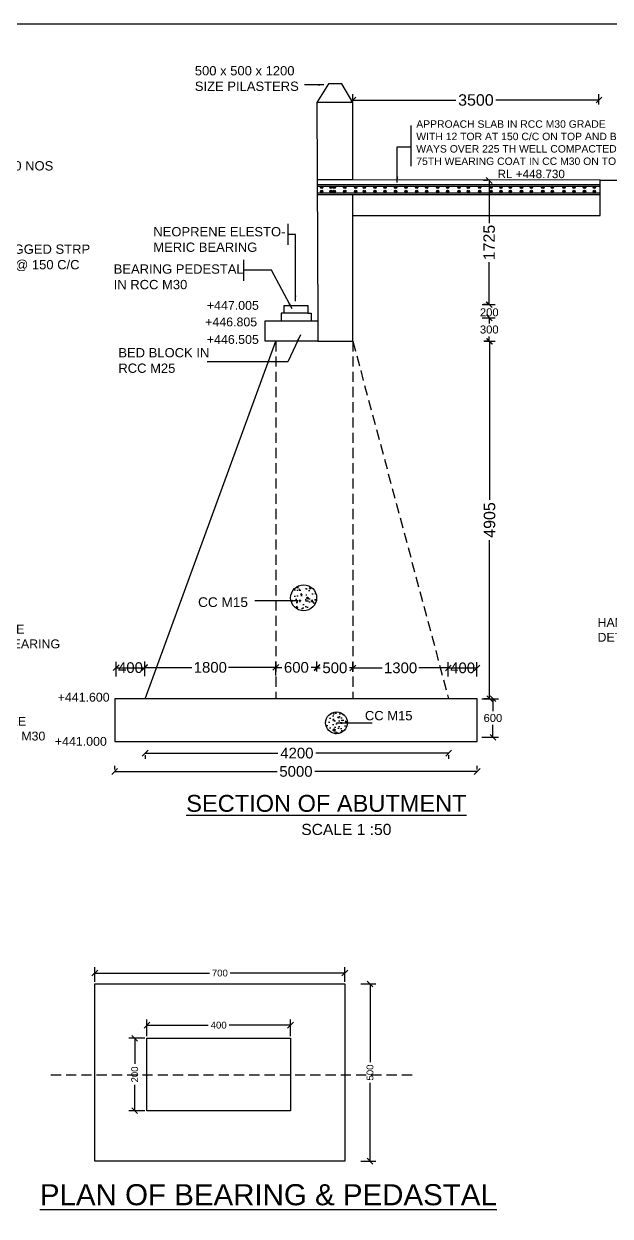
# Model space of a CAD drawing. Header units: inches. Extents: x 19265.7 to 19362, y 19045.1 to 19108.4.
# Drawn here: x 19306.94 to 19325.24, y 19071.2 to 19108.43 of the extents above; entities that cross this region are included whole.
import ezdxf

# ---------------------------------------------------------------- set-up
doc = ezdxf.new("R2010")
doc.units = ezdxf.units.IN
doc.header["$MEASUREMENT"] = 0
doc.linetypes.add('HIDDEN', pattern=[9.525, 6.35, -3.175])
for name, color, linetype in [('DIMENSION', 255, 'Continuous'), ('DRAWING', 2, 'Continuous'), ('HATCH', 7, 'Continuous'), ('TEXT', 255, 'Continuous')]:
    doc.layers.add(name, color=color, linetype=linetype)
doc.styles.get("Standard").update_dxf_attribs({"font": 'arial.ttf'})
doc.dimstyles.get("Standard").update_dxf_attribs({"dimtxt": 0.18, "dimasz": 0.18, "dimexe": 0.18, "dimexo": 0.0625, "dimgap": 0.09, "dimtad": 0, "dimtih": 1, "dimtoh": 1, "dimdec": 4, "dimzin": 0, "dimdsep": 46, "dimtxsty": 'Standard', "dimcen": 0.09, "dimadec": 0, "dimazin": 0, "dimtfac": 1, "dimtdec": 4, "dimtofl": 0, "dimtmove": 0, "dimatfit": 3, "dimfxl": 1, "dimtolj": 1, "dimtzin": 0, "dimarcsym": 0})

# ---------------------------------------------------------------- blocks, each defined once
blk = doc.blocks.new('_Oblique')
at = {"color": 0, "linetype": 'ByBlock', "lineweight": -2}
blk.add_line((-0.5, -0.5), (0.5, 0.5), dxfattribs=at)
blk = doc.blocks.new('*D53')
at = {"layer": 'Defpoints', "color": 0, "transparency": 16777216}
for p in [(19310.73, 19085.66), (19320.2, 19085.66), (19320.2, 19085.656)]:
    blk.add_point(p, dxfattribs=at)
at = {"layer": 'DIMENSION', "color": 0, "lineweight": -2, "transparency": 16777216}
for p, q in [((19310.73, 19085.656), (19314.871, 19085.656)), ((19310.73, 19085.597), (19310.73, 19085.476)), ((19320.2, 19085.656), (19316.059, 19085.656)), ((19320.2, 19085.597), (19320.2, 19085.476))]:
    blk.add_line(p, q, dxfattribs=at)
at = {"layer": 'DIMENSION', "color": 0, "lineweight": -2, "transparency": 16777216, "xscale": 0.18, "yscale": 0.18, "zscale": 0.18, "rotation": 180}
blk.add_blockref('_Oblique', (19310.73, 19085.656), dxfattribs=at)
at = {"layer": 'DIMENSION', "color": 0, "lineweight": -2, "transparency": 16777216, "xscale": 0.18, "yscale": 0.18, "zscale": 0.18}
blk.add_blockref('_Oblique', (19320.2, 19085.656), dxfattribs=at)
at = {"layer": 'DIMENSION', "color": 0, "transparency": 16777216, "insert": (19315.465, 19085.656), "char_height": 0.3333, "attachment_point": 5}
blk.add_mtext('\\A1;4200', dxfattribs=at)
blk = doc.blocks.new('*D54')
at = {"layer": 'Defpoints', "color": 0, "transparency": 16777216}
for p in [(19309.778, 19085.084), (19321.091, 19085.084), (19321.091, 19085.084)]:
    blk.add_point(p, dxfattribs=at)
at = {"layer": 'DIMENSION', "color": 0, "lineweight": -2, "transparency": 16777216}
for p, q in [((19309.778, 19085.147), (19309.778, 19085.264)), ((19309.778, 19085.084), (19314.847, 19085.084)), ((19321.091, 19085.084), (19316.022, 19085.084)), ((19321.091, 19085.147), (19321.091, 19085.264))]:
    blk.add_line(p, q, dxfattribs=at)
at = {"layer": 'DIMENSION', "color": 0, "lineweight": -2, "transparency": 16777216, "xscale": 0.18, "yscale": 0.18, "zscale": 0.18, "rotation": 180}
blk.add_blockref('_Oblique', (19309.778, 19085.084), dxfattribs=at)
at = {"layer": 'DIMENSION', "color": 0, "lineweight": -2, "transparency": 16777216, "xscale": 0.18, "yscale": 0.18, "zscale": 0.18}
blk.add_blockref('_Oblique', (19321.091, 19085.084), dxfattribs=at)
at = {"layer": 'DIMENSION', "color": 0, "transparency": 16777216, "insert": (19315.435, 19085.084), "char_height": 0.3333, "attachment_point": 5}
blk.add_mtext('\\A1;5000', dxfattribs=at)
blk = doc.blocks.new('*D55')
at = {"layer": 'Defpoints', "color": 0, "transparency": 16777216}
for p in [(19310.716, 19088.325), (19309.823, 19087.99), (19310.716, 19087.995)]:
    blk.add_point(p, dxfattribs=at)
at = {"layer": 'DIMENSION', "color": 0, "lineweight": -2, "transparency": 16777216}
for p, q in [((19309.823, 19088.052), (19309.823, 19088.505)), ((19310.716, 19088.058), (19310.716, 19088.505)), ((19309.823, 19088.325), (19310.716, 19088.325))]:
    blk.add_line(p, q, dxfattribs=at)
at = {"layer": 'DIMENSION', "color": 0, "lineweight": -2, "transparency": 16777216, "xscale": 0.18, "yscale": 0.18, "zscale": 0.18, "rotation": 180}
blk.add_blockref('_Oblique', (19309.823, 19088.325), dxfattribs=at)
at = {"layer": 'DIMENSION', "color": 0, "lineweight": -2, "transparency": 16777216, "xscale": 0.18, "yscale": 0.18, "zscale": 0.18}
blk.add_blockref('_Oblique', (19310.716, 19088.325), dxfattribs=at)
at = {"layer": 'DIMENSION', "color": 0, "transparency": 16777216, "insert": (19310.27, 19088.325), "char_height": 0.3333, "attachment_point": 5}
blk.add_mtext('\\A1;400', dxfattribs=at)
blk = doc.blocks.new('*D56')
at = {"layer": 'Defpoints', "color": 0, "transparency": 16777216}
for p in [(19310.716, 19088.058), (19314.808, 19088.333), (19314.808, 19088.017)]:
    blk.add_point(p, dxfattribs=at)
at = {"layer": 'DIMENSION', "color": 0, "lineweight": -2, "transparency": 16777216}
for p, q in [((19310.716, 19088.12), (19310.716, 19088.513)), ((19314.808, 19088.08), (19314.808, 19088.513)), ((19310.716, 19088.333), (19312.191, 19088.333)), ((19314.808, 19088.333), (19313.334, 19088.333))]:
    blk.add_line(p, q, dxfattribs=at)
at = {"layer": 'DIMENSION', "color": 0, "lineweight": -2, "transparency": 16777216, "xscale": 0.18, "yscale": 0.18, "zscale": 0.18, "rotation": 180}
blk.add_blockref('_Oblique', (19310.716, 19088.333), dxfattribs=at)
at = {"layer": 'DIMENSION', "color": 0, "lineweight": -2, "transparency": 16777216, "xscale": 0.18, "yscale": 0.18, "zscale": 0.18}
blk.add_blockref('_Oblique', (19314.808, 19088.333), dxfattribs=at)
at = {"layer": 'DIMENSION', "color": 0, "transparency": 16777216, "insert": (19312.762, 19088.333), "char_height": 0.3333, "attachment_point": 5}
blk.add_mtext('\\A1;1800', dxfattribs=at)
blk = doc.blocks.new('*D57')
at = {"layer": 'Defpoints', "color": 0, "transparency": 16777216}
for p in [(19314.808, 19088.144), (19316.09, 19088.333), (19316.09, 19088.144)]:
    blk.add_point(p, dxfattribs=at)
at = {"layer": 'DIMENSION', "color": 0, "lineweight": -2, "transparency": 16777216}
for p, q in [((19314.808, 19088.206), (19314.808, 19088.513)), ((19316.09, 19088.206), (19316.09, 19088.513)), ((19314.808, 19088.333), (19314.991, 19088.333)), ((19316.09, 19088.333), (19315.908, 19088.333))]:
    blk.add_line(p, q, dxfattribs=at)
at = {"layer": 'DIMENSION', "color": 0, "lineweight": -2, "transparency": 16777216, "xscale": 0.18, "yscale": 0.18, "zscale": 0.18, "rotation": 180}
blk.add_blockref('_Oblique', (19314.808, 19088.333), dxfattribs=at)
at = {"layer": 'DIMENSION', "color": 0, "lineweight": -2, "transparency": 16777216, "xscale": 0.18, "yscale": 0.18, "zscale": 0.18}
blk.add_blockref('_Oblique', (19316.09, 19088.333), dxfattribs=at)
at = {"layer": 'DIMENSION', "color": 0, "transparency": 16777216, "insert": (19315.449, 19088.333), "char_height": 0.3333, "attachment_point": 5}
blk.add_mtext('\\A1;600', dxfattribs=at)
blk = doc.blocks.new('*D58')
at = {"layer": 'Defpoints', "color": 0, "transparency": 16777216}
for p in [(19316.09, 19088.206), (19317.21, 19088.318), (19317.21, 19088.144)]:
    blk.add_point(p, dxfattribs=at)
at = {"layer": 'DIMENSION', "color": 0, "lineweight": -2, "transparency": 16777216}
for p, q in [((19316.09, 19088.269), (19316.09, 19088.498)), ((19317.21, 19088.206), (19317.21, 19088.498)), ((19316.09, 19088.318), (19316.192, 19088.318)), ((19317.21, 19088.318), (19317.108, 19088.318))]:
    blk.add_line(p, q, dxfattribs=at)
at = {"layer": 'DIMENSION', "color": 0, "lineweight": -2, "transparency": 16777216, "xscale": 0.18, "yscale": 0.18, "zscale": 0.18, "rotation": 180}
blk.add_blockref('_Oblique', (19316.09, 19088.318), dxfattribs=at)
at = {"layer": 'DIMENSION', "color": 0, "lineweight": -2, "transparency": 16777216, "xscale": 0.18, "yscale": 0.18, "zscale": 0.18}
blk.add_blockref('_Oblique', (19317.21, 19088.318), dxfattribs=at)
at = {"layer": 'DIMENSION', "color": 0, "transparency": 16777216, "insert": (19316.65, 19088.318), "char_height": 0.3333, "attachment_point": 5}
blk.add_mtext('\\A1;500', dxfattribs=at)
blk = doc.blocks.new('*D59')
at = {"layer": 'Defpoints', "color": 0, "transparency": 16777216}
for p in [(19317.21, 19088.137), (19320.191, 19088.318), (19320.191, 19088.137)]:
    blk.add_point(p, dxfattribs=at)
at = {"layer": 'DIMENSION', "color": 0, "lineweight": -2, "transparency": 16777216}
for p, q in [((19317.21, 19088.2), (19317.21, 19088.498)), ((19320.191, 19088.2), (19320.191, 19088.498)), ((19317.21, 19088.318), (19318.129, 19088.318)), ((19320.191, 19088.318), (19319.272, 19088.318))]:
    blk.add_line(p, q, dxfattribs=at)
at = {"layer": 'DIMENSION', "color": 0, "lineweight": -2, "transparency": 16777216, "xscale": 0.18, "yscale": 0.18, "zscale": 0.18, "rotation": 180}
blk.add_blockref('_Oblique', (19317.21, 19088.318), dxfattribs=at)
at = {"layer": 'DIMENSION', "color": 0, "lineweight": -2, "transparency": 16777216, "xscale": 0.18, "yscale": 0.18, "zscale": 0.18}
blk.add_blockref('_Oblique', (19320.191, 19088.318), dxfattribs=at)
at = {"layer": 'DIMENSION', "color": 0, "transparency": 16777216, "insert": (19318.701, 19088.318), "char_height": 0.3333, "attachment_point": 5}
blk.add_mtext('\\A1;1300', dxfattribs=at)
blk = doc.blocks.new('*D60')
at = {"layer": 'Defpoints', "color": 0, "transparency": 16777216}
for p in [(19321.171, 19087.354), (19321.582, 19087.354), (19321.171, 19086.152)]:
    blk.add_point(p, dxfattribs=at)
at = {"layer": 'DIMENSION', "color": 0, "lineweight": -2, "transparency": 16777216}
for p, q in [((19321.233, 19087.354), (19321.762, 19087.354)), ((19321.582, 19087.354), (19321.582, 19086.971)), ((19321.582, 19086.152), (19321.582, 19086.535)), ((19321.233, 19086.152), (19321.762, 19086.152))]:
    blk.add_line(p, q, dxfattribs=at)
at = {"layer": 'DIMENSION', "color": 0, "lineweight": -2, "transparency": 16777216, "xscale": 0.18, "yscale": 0.18, "zscale": 0.18}
for p, rotation in [((19321.582, 19087.354), 90), ((19321.582, 19086.152), 270)]:
    blk.add_blockref('_Oblique', p, dxfattribs=dict(at, rotation=rotation))
at = {"layer": 'DIMENSION', "color": 0, "transparency": 16777216, "insert": (19321.582, 19086.753), "char_height": 0.25, "attachment_point": 5}
blk.add_mtext('\\A1;600', dxfattribs=at)
blk = doc.blocks.new('*D61')
at = {"layer": 'Defpoints', "color": 0, "transparency": 16777216}
for p in [(19321.479, 19098.519), (19321.531, 19098.519), (19321.531, 19087.354)]:
    blk.add_point(p, dxfattribs=at)
at = {"layer": 'DIMENSION', "color": 0, "lineweight": -2, "transparency": 16777216}
for p, q in [((19321.469, 19098.519), (19321.299, 19098.519)), ((19321.479, 19098.519), (19321.479, 19093.568)), ((19321.479, 19087.354), (19321.479, 19092.305)), ((19321.469, 19087.354), (19321.299, 19087.354))]:
    blk.add_line(p, q, dxfattribs=at)
at = {"layer": 'DIMENSION', "color": 0, "lineweight": -2, "transparency": 16777216, "xscale": 0.18, "yscale": 0.18, "zscale": 0.18}
for p, rotation in [((19321.479, 19098.519), 90), ((19321.479, 19087.354), 270)]:
    blk.add_blockref('_Oblique', p, dxfattribs=dict(at, rotation=rotation))
at = {"layer": 'DIMENSION', "color": 0, "transparency": 16777216, "insert": (19321.479, 19092.937), "char_height": 0.3571, "attachment_point": 5, "rotation": 90}
blk.add_mtext('\\A1;4905', dxfattribs=at)
blk = doc.blocks.new('*D62')
at = {"layer": 'Defpoints', "color": 0, "transparency": 16777216}
for p in [(19321.246, 19099.251), (19321.469, 19099.251), (19321.246, 19098.519)]:
    blk.add_point(p, dxfattribs=at)
at = {"layer": 'DIMENSION', "color": 0, "lineweight": -2, "transparency": 16777216}
for p, q in [((19321.308, 19099.251), (19321.649, 19099.251)), ((19321.469, 19099.251), (19321.469, 19099.103)), ((19321.308, 19098.519), (19321.649, 19098.519)), ((19321.469, 19098.519), (19321.469, 19098.667))]:
    blk.add_line(p, q, dxfattribs=at)
at = {"layer": 'DIMENSION', "color": 0, "lineweight": -2, "transparency": 16777216, "xscale": 0.18, "yscale": 0.18, "zscale": 0.18}
for p, rotation in [((19321.469, 19099.251), 90), ((19321.469, 19098.519), 270)]:
    blk.add_blockref('_Oblique', p, dxfattribs=dict(at, rotation=rotation))
at = {"layer": 'DIMENSION', "color": 0, "transparency": 16777216, "insert": (19321.469, 19098.885), "char_height": 0.25, "attachment_point": 5}
blk.add_mtext('\\A1;300', dxfattribs=at)
blk = doc.blocks.new('*D63')
at = {"layer": 'Defpoints', "color": 0, "transparency": 16777216}
for p in [(19321.186, 19099.665), (19321.469, 19099.665), (19321.186, 19099.251)]:
    blk.add_point(p, dxfattribs=at)
at = {"layer": 'DIMENSION', "color": 0, "lineweight": -2, "transparency": 16777216}
for p, q in [((19321.248, 19099.665), (19321.649, 19099.665)), ((19321.469, 19099.665), (19321.469, 19099.845)), ((19321.248, 19099.251), (19321.649, 19099.251)), ((19321.469, 19099.251), (19321.469, 19099.071))]:
    blk.add_line(p, q, dxfattribs=at)
at = {"layer": 'DIMENSION', "color": 0, "lineweight": -2, "transparency": 16777216, "xscale": 0.18, "yscale": 0.18, "zscale": 0.18}
for p, rotation in [((19321.469, 19099.665), 270), ((19321.469, 19099.251), 90)]:
    blk.add_blockref('_Oblique', p, dxfattribs=dict(at, rotation=rotation))
at = {"layer": 'DIMENSION', "color": 0, "transparency": 16777216, "insert": (19321.469, 19099.422), "char_height": 0.25, "attachment_point": 5}
blk.add_mtext('\\A1;200', dxfattribs=at)
blk = doc.blocks.new('*D64')
at = {"layer": 'Defpoints', "color": 0, "transparency": 16777216}
for p in [(19321.466, 19103.54), (19321.474, 19103.54), (19321.474, 19099.666)]:
    blk.add_point(p, dxfattribs=at)
at = {"layer": 'DIMENSION', "color": 0, "lineweight": -2, "transparency": 16777216}
for p, q in [((19321.412, 19103.54), (19321.286, 19103.54)), ((19321.466, 19103.54), (19321.466, 19102.211)), ((19321.466, 19099.666), (19321.466, 19100.995)), ((19321.412, 19099.666), (19321.286, 19099.666))]:
    blk.add_line(p, q, dxfattribs=at)
at = {"layer": 'DIMENSION', "color": 0, "lineweight": -2, "transparency": 16777216, "xscale": 0.18, "yscale": 0.18, "zscale": 0.18}
for p, rotation in [((19321.466, 19103.54), 90), ((19321.466, 19099.666), 270)]:
    blk.add_blockref('_Oblique', p, dxfattribs=dict(at, rotation=rotation))
at = {"layer": 'DIMENSION', "color": 0, "transparency": 16777216, "insert": (19321.466, 19101.603), "char_height": 0.3571, "attachment_point": 5, "rotation": 90}
blk.add_mtext('\\A1;1725', dxfattribs=at)
blk = doc.blocks.new('*D65')
at = {"layer": 'Defpoints', "color": 0, "transparency": 16777216}
for p in [(19324.892, 19106.053), (19317.213, 19105.85), (19324.892, 19105.85)]:
    blk.add_point(p, dxfattribs=at)
at = {"layer": 'DIMENSION', "color": 0, "lineweight": -2, "transparency": 16777216}
for p, q in [((19317.213, 19105.912), (19317.213, 19106.233)), ((19317.213, 19106.053), (19320.43, 19106.053)), ((19324.892, 19106.053), (19321.675, 19106.053)), ((19324.892, 19105.912), (19324.892, 19106.233))]:
    blk.add_line(p, q, dxfattribs=at)
at = {"layer": 'DIMENSION', "color": 0, "lineweight": -2, "transparency": 16777216, "xscale": 0.18, "yscale": 0.18, "zscale": 0.18, "rotation": 180}
blk.add_blockref('_Oblique', (19317.213, 19106.053), dxfattribs=at)
at = {"layer": 'DIMENSION', "color": 0, "lineweight": -2, "transparency": 16777216, "xscale": 0.18, "yscale": 0.18, "zscale": 0.18}
blk.add_blockref('_Oblique', (19324.892, 19106.053), dxfattribs=at)
at = {"layer": 'DIMENSION', "color": 0, "transparency": 16777216, "insert": (19321.052, 19106.053), "char_height": 0.3571, "attachment_point": 5}
blk.add_mtext('\\A1;3500', dxfattribs=at)
blk = doc.blocks.new('*D66')
at = {"layer": 'Defpoints', "color": 0, "transparency": 16777216}
for p in [(19321.084, 19088.318), (19320.191, 19087.983), (19321.084, 19087.989)]:
    blk.add_point(p, dxfattribs=at)
at = {"layer": 'DIMENSION', "color": 0, "lineweight": -2, "transparency": 16777216}
for p, q in [((19320.191, 19088.045), (19320.191, 19088.498)), ((19321.084, 19088.051), (19321.084, 19088.498)), ((19320.191, 19088.318), (19321.084, 19088.318))]:
    blk.add_line(p, q, dxfattribs=at)
at = {"layer": 'DIMENSION', "color": 0, "lineweight": -2, "transparency": 16777216, "xscale": 0.18, "yscale": 0.18, "zscale": 0.18, "rotation": 180}
blk.add_blockref('_Oblique', (19320.191, 19088.318), dxfattribs=at)
at = {"layer": 'DIMENSION', "color": 0, "lineweight": -2, "transparency": 16777216, "xscale": 0.18, "yscale": 0.18, "zscale": 0.18}
blk.add_blockref('_Oblique', (19321.084, 19088.318), dxfattribs=at)
at = {"layer": 'DIMENSION', "color": 0, "transparency": 16777216, "insert": (19320.638, 19088.318), "char_height": 0.3333, "attachment_point": 5}
blk.add_mtext('\\A1;400', dxfattribs=at)
blk = doc.blocks.new('*D98')
at = {"layer": 'Defpoints', "color": 0, "transparency": 16777216}
for p in [(19316.961, 19078.787), (19309.16, 19078.448), (19316.961, 19078.448)]:
    blk.add_point(p, dxfattribs=at)
at = {"layer": 'DIMENSION', "color": 0, "lineweight": -2, "transparency": 16777216}
for p, q in [((19309.16, 19078.51), (19309.16, 19078.967)), ((19309.16, 19078.787), (19312.735, 19078.787)), ((19316.961, 19078.787), (19313.386, 19078.787)), ((19316.961, 19078.51), (19316.961, 19078.967))]:
    blk.add_line(p, q, dxfattribs=at)
at = {"layer": 'DIMENSION', "color": 0, "lineweight": -2, "transparency": 16777216, "xscale": 0.18, "yscale": 0.18, "zscale": 0.18, "rotation": 180}
blk.add_blockref('_Oblique', (19309.16, 19078.787), dxfattribs=at)
at = {"layer": 'DIMENSION', "color": 0, "lineweight": -2, "transparency": 16777216, "xscale": 0.18, "yscale": 0.18, "zscale": 0.18}
blk.add_blockref('_Oblique', (19316.961, 19078.787), dxfattribs=at)
at = {"layer": 'DIMENSION', "color": 0, "transparency": 16777216, "insert": (19313.06, 19078.787), "char_height": 0.2143, "attachment_point": 5}
blk.add_mtext('\\A1;700', dxfattribs=at)
blk = doc.blocks.new('*D99')
at = {"layer": 'Defpoints', "color": 0, "transparency": 16777216}
for p in [(19315.264, 19077.161), (19310.785, 19076.752), (19315.264, 19076.752)]:
    blk.add_point(p, dxfattribs=at)
at = {"layer": 'DIMENSION', "color": 0, "lineweight": -2, "transparency": 16777216}
for p, q in [((19310.785, 19076.814), (19310.785, 19077.341)), ((19315.264, 19076.814), (19315.264, 19077.341)), ((19310.785, 19077.161), (19312.694, 19077.161)), ((19315.264, 19077.161), (19313.355, 19077.161))]:
    blk.add_line(p, q, dxfattribs=at)
at = {"layer": 'DIMENSION', "color": 0, "lineweight": -2, "transparency": 16777216, "xscale": 0.18, "yscale": 0.18, "zscale": 0.18, "rotation": 180}
blk.add_blockref('_Oblique', (19310.785, 19077.161), dxfattribs=at)
at = {"layer": 'DIMENSION', "color": 0, "lineweight": -2, "transparency": 16777216, "xscale": 0.18, "yscale": 0.18, "zscale": 0.18}
blk.add_blockref('_Oblique', (19315.264, 19077.161), dxfattribs=at)
at = {"layer": 'DIMENSION', "color": 0, "transparency": 16777216, "insert": (19313.024, 19077.161), "char_height": 0.2143, "attachment_point": 5}
blk.add_mtext('\\A1;400', dxfattribs=at)
blk = doc.blocks.new('*D100')
at = {"layer": 'Defpoints', "color": 0, "transparency": 16777216}
for p in [(19310.785, 19076.752), (19310.403, 19074.488), (19310.785, 19074.488)]:
    blk.add_point(p, dxfattribs=at)
at = {"layer": 'DIMENSION', "color": 0, "lineweight": -2, "transparency": 16777216}
for p, q in [((19310.722, 19076.752), (19310.223, 19076.752)), ((19310.403, 19076.752), (19310.403, 19075.948)), ((19310.403, 19074.488), (19310.403, 19075.292)), ((19310.722, 19074.488), (19310.223, 19074.488))]:
    blk.add_line(p, q, dxfattribs=at)
at = {"layer": 'DIMENSION', "color": 0, "lineweight": -2, "transparency": 16777216, "xscale": 0.18, "yscale": 0.18, "zscale": 0.18}
for p, rotation in [((19310.403, 19076.752), 90), ((19310.403, 19074.488), 270)]:
    blk.add_blockref('_Oblique', p, dxfattribs=dict(at, rotation=rotation))
at = {"layer": 'DIMENSION', "color": 0, "transparency": 16777216, "insert": (19310.403, 19075.62), "char_height": 0.2143, "attachment_point": 5, "rotation": 90}
blk.add_mtext('\\A1;200', dxfattribs=at)
blk = doc.blocks.new('*D97')
at = {"layer": 'Defpoints', "color": 0, "transparency": 16777216}
for p in [(19317.402, 19078.448), (19317.402, 19072.914), (19317.747, 19072.914)]:
    blk.add_point(p, dxfattribs=at)
at = {"layer": 'DIMENSION', "color": 0, "lineweight": -2, "transparency": 16777216}
for p, q in [((19317.465, 19078.448), (19317.927, 19078.448)), ((19317.747, 19078.448), (19317.747, 19076.008)), ((19317.747, 19072.914), (19317.747, 19075.355)), ((19317.465, 19072.914), (19317.927, 19072.914))]:
    blk.add_line(p, q, dxfattribs=at)
at = {"layer": 'DIMENSION', "color": 0, "lineweight": -2, "transparency": 16777216, "xscale": 0.18, "yscale": 0.18, "zscale": 0.18}
for p, rotation in [((19317.747, 19078.448), 90), ((19317.747, 19072.914), 270)]:
    blk.add_blockref('_Oblique', p, dxfattribs=dict(at, rotation=rotation))
at = {"layer": 'DIMENSION', "color": 0, "transparency": 16777216, "insert": (19317.747, 19075.681), "char_height": 0.2143, "attachment_point": 5, "rotation": 90}
blk.add_mtext('\\A1;500', dxfattribs=at)

msp = doc.modelspace()

# ---------------------------------------------------------------- hatches: boundary and pattern name
at = {"layer": 'HATCH'}
for points in [[(19316.27944, 19103.33, 1), (19316.20381, 19103.33, 1)], [(19316.57034, 19103.33, 1), (19316.49471, 19103.33, 1)], [(19316.66887, 19103.33, 1), (19316.59323, 19103.33, 1)], [(19316.99757, 19103.33, 1), (19316.92194, 19103.33, 1)], [(19317.33475, 19103.33, 1), (19317.25911, 19103.33, 1)], [(19317.60694, 19103.33, 1), (19317.53131, 19103.33, 1)], [(19317.93757, 19103.33, 1), (19317.86194, 19103.33, 1)], [(19318.2489, 19103.33, 1), (19318.17327, 19103.33, 1)], [(19318.58114, 19103.33, 1), (19318.50551, 19103.33, 1)], [(19318.91024, 19103.33, 1), (19318.83461, 19103.33, 1)], [(19319.24176, 19103.33, 1), (19319.16613, 19103.33, 1)], [(19319.55544, 19103.33, 1), (19319.47981, 19103.33, 1)], [(19319.89966, 19103.33, 1), (19319.82403, 19103.33, 1)], [(19320.20492, 19103.33, 1), (19320.12929, 19103.33, 1)], [(19320.55898, 19103.33, 1), (19320.48335, 19103.33, 1)], [(19320.85259, 19103.33, 1), (19320.77696, 19103.33, 1)], [(19321.21033, 19103.33, 1), (19321.1347, 19103.33, 1)], [(19321.55874, 19103.33, 1), (19321.48311, 19103.33, 1)], [(19321.87665, 19103.33, 1), (19321.80102, 19103.33, 1)], [(19322.16724, 19103.33, 1), (19322.09161, 19103.33, 1)], [(19322.51315, 19103.33, 1), (19322.43752, 19103.33, 1)], [(19322.82064, 19103.33, 1), (19322.745, 19103.33, 1)], [(19323.1788, 19103.33, 1), (19323.10317, 19103.33, 1)], [(19323.47544, 19103.33, 1), (19323.39981, 19103.33, 1)], [(19323.8426, 19103.33, 1), (19323.76697, 19103.33, 1)], [(19324.1514, 19103.33, 1), (19324.07577, 19103.33, 1)], [(19324.47966, 19103.33, 1), (19324.40403, 19103.33, 1)], [(19324.78605, 19103.33, 1), (19324.71042, 19103.33, 1)], [(19316.27944, 19103.20201, 1), (19316.20381, 19103.20201, 1)], [(19316.57034, 19103.20201, 1), (19316.49471, 19103.20201, 1)], [(19316.66887, 19103.20201, 1), (19316.59323, 19103.20201, 1)], [(19316.99757, 19103.20201, 1), (19316.92194, 19103.20201, 1)], [(19317.33475, 19103.20201, 1), (19317.25911, 19103.20201, 1)], [(19317.60694, 19103.20201, 1), (19317.53131, 19103.20201, 1)], [(19317.93757, 19103.20201, 1), (19317.86194, 19103.20201, 1)], [(19318.2489, 19103.20201, 1), (19318.17327, 19103.20201, 1)], [(19318.58114, 19103.20201, 1), (19318.50551, 19103.20201, 1)], [(19318.91024, 19103.20201, 1), (19318.83461, 19103.20201, 1)], [(19319.24176, 19103.20201, 1), (19319.16613, 19103.20201, 1)], [(19319.55544, 19103.20201, 1), (19319.47981, 19103.20201, 1)], [(19319.89966, 19103.20201, 1), (19319.82403, 19103.20201, 1)], [(19320.20492, 19103.20201, 1), (19320.12929, 19103.20201, 1)], [(19320.55898, 19103.20201, 1), (19320.48335, 19103.20201, 1)], [(19320.85259, 19103.20201, 1), (19320.77696, 19103.20201, 1)], [(19321.21033, 19103.20201, 1), (19321.1347, 19103.20201, 1)], [(19321.55874, 19103.20201, 1), (19321.48311, 19103.20201, 1)], [(19321.87665, 19103.20201, 1), (19321.80102, 19103.20201, 1)], [(19322.16724, 19103.20201, 1), (19322.09161, 19103.20201, 1)], [(19322.51315, 19103.20201, 1), (19322.43752, 19103.20201, 1)], [(19322.82064, 19103.20201, 1), (19322.745, 19103.20201, 1)], [(19323.1788, 19103.20201, 1), (19323.10317, 19103.20201, 1)], [(19323.47544, 19103.20201, 1), (19323.39981, 19103.20201, 1)], [(19323.8426, 19103.20201, 1), (19323.76697, 19103.20201, 1)], [(19324.1514, 19103.20201, 1), (19324.07577, 19103.20201, 1)], [(19324.47966, 19103.20201, 1), (19324.40403, 19103.20201, 1)], [(19324.78605, 19103.20201, 1), (19324.71042, 19103.20201, 1)]]:
    msp.add_hatch(color=256, dxfattribs=at).paths.add_polyline_path(points)
h = msp.add_hatch(dxfattribs=at)
h.set_pattern_fill('AR-CONC', color=256, scale=0.055, style=0)
h.set_pattern_definition([(50, (-1931.56754, -1909.05073), (0.3944931004, -0.0345136742), [0.04125, -0.45375]), (355, (-1931.56754, -1909.05073), (-0.0763132335, 0.4137056735), [0.033, -0.363]), (100.4514, (-1931.53467, -1909.0536), (0.31818016, 0.379191748), [0.0350571045, -0.3856281616]), (46.1842, (-1931.56754, -1908.94073), (0.586982577, -0.091035458), [0.061875, -0.680625]), (96.6356, (-1931.5186, -1908.9483), (0.514064488, 0.535764829), [0.052585658, -0.57844215]), (351.1842, (-1931.56754, -1908.94073), (0.51406407, 0.53576523), [0.0495, -0.5445]), (21, (-1931.51254, -1908.96823), (0.3282988787, -0.22144039), [0.04125, -0.45375]), (326, (-1931.51254, -1908.96823), (0.1338234326, 0.398832525), [0.033, -0.363]), (71.4514, (-1931.4852, -1908.9867), (0.4621224457, 0.177391773), [0.0350571045, -0.3856281616]), (37.5, (-1931.56754, -1909.05073), (0.0066879204, 0.1830916196), [0, -0.3586, 0, -0.3685, 0, -0.364375]), (7.5, (-1931.56754, -1909.05073), (0.1446882456, 0.2169264415), [0, -0.2101, 0, -0.35035, 0, -0.138875]), (327.5, (-1931.6902, -1909.05073), (0.2936023399, -0.01240517945), [0, -0.1375, 0, -0.429, 0, -0.56925]), (317.5, (-1931.7452, -1909.05073), (0.3207523931, 0.0550577403), [0, -0.17875, 0, -0.2849, 0, -0.40425])])
edge = h.paths.add_edge_path()
edge.add_arc((19315.67543, 19090.50731), 0.40495, 0, 360)
h = msp.add_hatch(dxfattribs=at)
h.set_pattern_fill('AR-CONC', color=256, scale=0.05, style=0)
h.set_pattern_definition([(50, (-39.64718, 262.89057), (0.3586300913, -0.0313760675), [0.0375, -0.4125]), (355, (-39.64718, 262.89057), (-0.069375667, 0.376096067), [0.03, -0.33]), (100.4514, (-39.6173, 262.88795), (0.289254691, 0.344719771), [0.031870095, -0.350571056]), (46.1842, (-39.6472, 262.99057), (0.533620524, -0.082759507), [0.05625, -0.61875]), (96.6356, (-39.6027, 262.98367), (0.467331353, 0.487058935), [0.047805144, -0.5258565]), (351.1842, (-39.6472, 262.99057), (0.467330973, 0.4870593), [0.045, -0.495]), (21, (-39.59718, 262.96557), (0.298453526, -0.2013094453), [0.0375, -0.4125]), (326, (-39.59718, 262.96557), (0.121657666, 0.3625750225), [0.03, -0.33]), (71.4514, (-39.5723, 262.9488), (0.4201113143, 0.1612652484), [0.031870095, -0.350571056]), (37.5, (-39.64718, 262.89057), (0.00607992766, 0.1664469269), [0, -0.326, 0, -0.335, 0, -0.33125]), (7.5, (-39.64718, 262.89057), (0.1315347687, 0.197205856), [0, -0.191, 0, -0.3185, 0, -0.12625]), (327.5, (-39.75868, 262.89057), (0.2669112181, -0.0112774359), [0, -0.125, 0, -0.39, 0, -0.5175]), (317.5, (-39.80868, 262.89057), (0.2915930847, 0.0500524912), [0, -0.1625, 0, -0.259, 0, -0.3675])])
edge = h.paths.add_edge_path()
edge.add_arc((19316.70235, 19086.60612), 0.34012, 0, 360)

# ---------------------------------------------------------------- linework, layer by layer
at = {"layer": 'DRAWING'}
for points in [[(19361.94423, 19045.12123), (19265.7442, 19045.12123), (19265.7442, 19108.4331), (19361.94423, 19108.4331)], [(19315.06672, 19099.63478), (19315.80747, 19099.63478), (19315.80747, 19099.39973), (19315.06672, 19099.39973)], [(19309.7785, 19086.02291), (19321.09071, 19086.02291), (19321.09071, 19087.35437), (19309.7785, 19087.35437), (19309.7785, 19086.02291)], [(19309.15961, 19078.44785), (19316.96057, 19078.44785), (19316.96057, 19072.91447), (19309.15961, 19072.91447)], [(19310.78475, 19076.75199), (19315.26384, 19076.75199), (19315.26384, 19074.48772), (19310.78475, 19074.48772)]]:
    msp.add_lwpolyline(points, close=True, dxfattribs=at)
for points in [[(19316.11519, 19098.52208), (19317.20982, 19098.52208), (19317.20982, 19102.44328), (19324.92698, 19102.44328), (19324.92698, 19103.54925), (19317.21228, 19103.55909), (19317.20982, 19105.97277), (19316.87069, 19106.56146), (19316.45118, 19106.56146), (19316.09137, 19105.97277), (19316.11519, 19099.16252)], [(19317.20982, 19105.97277), (19316.09137, 19105.97277)], [(19319.02319, 19105.26268), (19319.02319, 19103.98719)], [(19317.21228, 19103.55909), (19316.09981, 19103.55909)], [(19316.1003, 19103.36854), (19324.92698, 19103.36854)], [(19316.10165, 19103.4172), (19324.92698, 19103.4172)], [(19324.92698, 19103.54925), (19327.55133, 19103.54925)], [(19316.10165, 19103.1556), (19324.92698, 19103.1556)], [(19316.10165, 19103.10366), (19324.92698, 19103.10366)], [(19317.20982, 19102.44328), (19317.20982, 19103.10366)], [(19315.18196, 19102.18743), (19315.18196, 19101.5284)], [(19317.20982, 19102.44328), (19317.20982, 19102.44328)], [(19313.80045, 19101.06342), (19313.80045, 19100.40439)], [(19315.06672, 19099.39973), (19314.97115, 19099.39973), (19314.97115, 19099.16252)], [(19315.80747, 19099.39973), (19315.91117, 19099.39973), (19315.91117, 19099.16252)], [(19310.73006, 19087.35437), (19314.80848, 19098.52208), (19314.47639, 19098.52208), (19314.47639, 19099.16252), (19316.11519, 19099.16252), (19316.11519, 19098.52208), (19314.80848, 19098.52208)]]:
    msp.add_lwpolyline(points, dxfattribs=at)
at = {"layer": 'DRAWING', "linetype": 'HIDDEN', "ltscale": 0.05}
for points in [[(19314.80848, 19098.52208), (19314.80848, 19087.35437)], [(19317.20982, 19098.52208), (19317.20982, 19087.35437)], [(19317.20982, 19098.52208), (19320.19961, 19087.35437)], [(19307.78625, 19075.60724), (19319.194, 19075.60724)]]:
    msp.add_lwpolyline(points, dxfattribs=at)
at = {"layer": 'HATCH'}
for centre, radius in [((19316.24163, 19103.33), 0.03782), ((19316.53252, 19103.33), 0.03782), ((19316.63105, 19103.33), 0.03782), ((19316.95975, 19103.33), 0.03782), ((19317.29693, 19103.33), 0.03782), ((19317.56912, 19103.33), 0.03782), ((19317.89976, 19103.33), 0.03782), ((19318.21109, 19103.33), 0.03782), ((19318.54332, 19103.33), 0.03782), ((19318.87242, 19103.33), 0.03782), ((19319.20394, 19103.33), 0.03782), ((19319.51763, 19103.33), 0.03782), ((19319.86185, 19103.33), 0.03782), ((19320.16711, 19103.33), 0.03782), ((19320.52117, 19103.33), 0.03782), ((19320.81477, 19103.33), 0.03782), ((19321.17252, 19103.33), 0.03782), ((19321.52092, 19103.33), 0.03782), ((19321.83884, 19103.33), 0.03782), ((19322.12942, 19103.33), 0.03782), ((19322.47534, 19103.33), 0.03782), ((19322.78282, 19103.33), 0.03782), ((19323.14098, 19103.33), 0.03782), ((19323.43763, 19103.33), 0.03782), ((19323.80479, 19103.33), 0.03782), ((19324.11359, 19103.33), 0.03782), ((19324.44184, 19103.33), 0.03782), ((19324.74824, 19103.33), 0.03782), ((19316.24163, 19103.20201), 0.03782), ((19316.53252, 19103.20201), 0.03782), ((19316.63105, 19103.20201), 0.03782), ((19316.95975, 19103.20201), 0.03782), ((19317.29693, 19103.20201), 0.03782), ((19317.56912, 19103.20201), 0.03782), ((19317.89976, 19103.20201), 0.03782), ((19318.21109, 19103.20201), 0.03782), ((19318.54332, 19103.20201), 0.03782), ((19318.87242, 19103.20201), 0.03782), ((19319.20394, 19103.20201), 0.03782), ((19319.51763, 19103.20201), 0.03782), ((19319.86185, 19103.20201), 0.03782), ((19320.16711, 19103.20201), 0.03782), ((19320.52117, 19103.20201), 0.03782), ((19320.81477, 19103.20201), 0.03782), ((19321.17252, 19103.20201), 0.03782), ((19321.52092, 19103.20201), 0.03782), ((19321.83884, 19103.20201), 0.03782), ((19322.12942, 19103.20201), 0.03782), ((19322.47534, 19103.20201), 0.03782), ((19322.78282, 19103.20201), 0.03782), ((19323.14098, 19103.20201), 0.03782), ((19323.43763, 19103.20201), 0.03782), ((19323.80479, 19103.20201), 0.03782), ((19324.11359, 19103.20201), 0.03782), ((19324.44184, 19103.20201), 0.03782), ((19324.74824, 19103.20201), 0.03782), ((19315.67543, 19090.50731), 0.40495), ((19316.70235, 19086.60612), 0.34012)]:
    msp.add_circle(centre, radius, dxfattribs=at)

# ---------------------------------------------------------------- texts
at = {"layer": 'TEXT'}
for s, height, p in [('%%USECTION OF ABUTMENT', 0.5268042, (19312.01169, 19083.8244)), ('%%UPLAN OF BEARING & PEDASTAL', 0.6585053, (19307.44381, 19071.53585))]:
    msp.add_text(s, height=height, dxfattribs=at).set_placement(p)
at = {"layer": 'TEXT', "attachment_point": 1}
for s, insert, char_height, width in [('{\\fArial|b0|i0|c0|p32;500 x 500 x 1200\\PSIZE PILASTERS}', (19312.279, 19107.11357), 0.290304, 7.6778496), ('{\\fArial|b0|i0|c0|p32;APPROACH SLAB IN RCC M30 GRADE\\PWITH 12 TOR AT 150 C/C ON TOP AND BOTTOM IN BOTH\\PWAYS OVER 225 TH WELL COMPACTED GRAVEL WITH\\P75TH WEARING COAT IN CC M30 ON TOP OF SLAB}', (19319.19091, 19105.42002), 0.2322432, 8.9162552), ('{\\fArial|b0|i0|c0|p32;16Ø -10 NOS}', (19305.40502, 19104.14409), 0.290304, 7.6778496), ('{\\fArial|b0|i0|c0|p32;RL +448.730}', (19321.72819, 19103.87562), 0.2612736, 6.9100646), ('{\\fArial|b0|i0|c0|p32;NEOPRENE ELESTO-\\PMERIC BEARING}', (19310.98373, 19102.08639), 0.290304, 7.6778496), ('{\\fArial|b0|i0|c0|p32;4 LEGGED STRP\\P12Ø @ 150 C/C}', (19305.79039, 19101.54139), 0.290304, 7.6778496), ('{\\fArial|b0|i0|c0|p32;BEARING PEDESTAL\\PIN RCC M30}', (19309.74696, 19100.91987), 0.290304, 7.6778496), ('+447.005', (19312.65595, 19099.77822), 0.27648, 4.7980421), ('+446.805', (19312.60351, 19099.26138), 0.27648, 4.7980421), ('+446.505', (19312.65561, 19098.71481), 0.27648, 4.7980421), ('{\\fArial|b0|i0|c0|p32;BED BLOCK IN\\PRCC M25}', (19309.8923, 19098.30757), 0.290304, 7.6778496), ('CC M15', (19312.38032, 19090.52381), 0.304128, 5.2778463), ('HAND RAILING AND KERB\\PDETAILS ASPER MOST.', (19324.84767, 19089.87392), 0.27648, 4.7980421), ('400 x 200 x 44 SIZE\\PELASTOMERIC BEARING', (19303.4609, 19089.66763), 0.27648, 4.7980421), ('+441.600', (19307.99812, 19087.54101), 0.27648, 4.7980421), ('{\\fArial|b0|i0|c0|p32;CC M15}', (19317.58708, 19086.97256), 0.290304, 7.6778496), ('700 x 500 x 162 SIZE\\PPEDESTAL IN RCC M30', (19303.29987, 19086.78838), 0.27648, 4.7980421), ('+441.000', (19307.91143, 19086.16233), 0.27648, 4.7980421), ('{\\fArial|b0|i0|c0|p32;SCALE 1 :50}', (19315.60167, 19083.44794), 0.3483648, 9.2134195)]:
    msp.add_mtext(s, dxfattribs=dict(at, insert=insert, char_height=char_height, width=width))

# ---------------------------------------------------------------- dimensions: what is measured, and where the dimension line sits
at = {"layer": 'DIMENSION'}
for base, p1, p2, text, override, picture, middle in [((19324.89184, 19106.05256), (19317.21281, 19105.84954), (19324.89184, 19105.84954), '3500', {"dimtxt": 0.357143, "dimblk1": 'Oblique', "dimblk2": 'Oblique', "dimsah": 1}, '*D65', (19321.05232, 19106.05256)), ((19314.80848, 19088.33301), (19310.71605, 19088.05798), (19314.80848, 19088.01706), '1800', {"dimtxt": 0.333333, "dimblk1": 'Oblique', "dimblk2": 'Oblique', "dimsah": 1}, '*D56', (19312.76227, 19088.33301)), ((19316.09004, 19088.33301), (19314.80848, 19088.14384), (19316.09004, 19088.14384), '600', {"dimtxt": 0.333333, "dimblk1": 'Oblique', "dimblk2": 'Oblique', "dimsah": 1}, '*D57', (19315.44926, 19088.33301)), ((19317.20982, 19088.31798), (19316.09004, 19088.20634), (19317.20982, 19088.14384), '500', {"dimtxt": 0.333333, "dimblk1": 'Oblique', "dimblk2": 'Oblique', "dimsah": 1}, '*D58', (19316.64993, 19088.31798)), ((19320.19124, 19088.31798), (19317.20982, 19088.13742), (19320.19124, 19088.13742), '1300', {"dimtxt": 0.333333, "dimblk1": 'Oblique', "dimblk2": 'Oblique', "dimsah": 1}, '*D59', (19318.70053, 19088.31798)), ((19320.19961, 19085.65586), (19310.73006, 19085.6596), (19320.19961, 19085.6596), '4200', {"dimtxt": 0.333333, "dimblk1": 'Oblique', "dimblk2": 'Oblique', "dimsah": 1}, '*D53', (19315.46483, 19085.65586)), ((19321.09071, 19085.08416), (19309.7785, 19085.08409), (19321.09071, 19085.08409), '5000', {"dimtxt": 0.333333, "dimblk1": 'Oblique', "dimblk2": 'Oblique', "dimsah": 1}, '*D54', (19315.43461, 19085.08416)), ((19316.96057, 19078.78694), (19309.15961, 19078.44785), (19316.96057, 19078.44785), '700', {"dimtxt": 0.214286, "dimblk1": 'Oblique', "dimblk2": 'Oblique', "dimsah": 1}, '*D98', (19313.06009, 19078.78694)), ((19315.26384, 19077.16112), (19310.78475, 19076.75199), (19315.26384, 19076.75199), '400', {"dimtxt": 0.214286, "dimblk1": 'Oblique', "dimblk2": 'Oblique', "dimsah": 1}, '*D99', (19313.0243, 19077.16112))]:
    dim = msp.add_linear_dim(base=base, p1=p1, p2=p2, text=text, dimstyle='Standard', override=override, dxfattribs=at)
    dim.commit()
    dim.dimension.update_dxf_attribs({"geometry": picture, "text_midpoint": middle})
for base, p1, p2, text, override, picture, middle in [((19321.46607, 19103.54037), (19321.47407, 19099.66621), (19321.47407, 19103.54037), '1725', {"dimtxt": 0.357143, "dimblk1": 'Oblique', "dimblk2": 'Oblique', "dimsah": 1}, '*D64', (19321.46607, 19101.60329)), ((19321.47917, 19098.51873), (19321.53144, 19087.35437), (19321.53144, 19098.51873), '4905', {"dimtxt": 0.357143, "dimblk1": 'Oblique', "dimblk2": 'Oblique', "dimsah": 1}, '*D61', (19321.47917, 19092.93655)), ((19317.74701, 19072.91447), (19317.40202, 19078.44785), (19317.40202, 19072.91447), '500', {"dimtxt": 0.214286, "dimblk1": 'Oblique', "dimblk2": 'Oblique', "dimsah": 1}, '*D97', (19317.74701, 19075.68116)), ((19310.40325, 19074.48772), (19310.78475, 19076.75199), (19310.78475, 19074.48772), '200', {"dimtxt": 0.214286, "dimblk1": 'Oblique', "dimblk2": 'Oblique', "dimsah": 1}, '*D100', (19310.40325, 19075.61985))]:
    dim = msp.add_linear_dim(base=base, p1=p1, p2=p2, angle=90, text=text, dimstyle='Standard', override=override, dxfattribs=at)
    dim.commit()
    dim.dimension.update_dxf_attribs({"geometry": picture, "text_midpoint": middle, "text_rotation": 90})
dim = msp.add_linear_dim(base=(19321.46894, 19099.66477), p1=(19321.18599, 19099.25139), p2=(19321.18599, 19099.66477), angle=90, text='200', dimstyle='Standard', override={"dimtxt": 0.25, "dimblk1": 'Oblique', "dimblk2": 'Oblique', "dimsah": 1}, dxfattribs=at)
dim.commit()
dim.dimension.update_dxf_attribs({"geometry": '*D63', "text_midpoint": (19321.46894, 19099.42174), "dimtype": 160})
for base, p1, p2, text, picture, middle in [((19321.46894, 19099.25139), (19321.24571, 19098.51873), (19321.24571, 19099.25139), '300', '*D62', (19321.46894, 19098.88506)), ((19321.58223, 19087.35437), (19321.17083, 19086.15167), (19321.17083, 19087.35437), '600', '*D60', (19321.58223, 19086.75302))]:
    dim = msp.add_linear_dim(base=base, p1=p1, p2=p2, angle=90, text=text, dimstyle='Standard', override={"dimtxt": 0.25, "dimblk1": 'Oblique', "dimblk2": 'Oblique', "dimsah": 1}, dxfattribs=at)
    dim.commit()
    dim.dimension.update_dxf_attribs({"geometry": picture, "text_midpoint": middle})
for base, p1, p2, picture, middle in [((19310.71605, 19088.32465), (19309.82341, 19087.98955), (19310.71605, 19087.99548), '*D55', (19310.26973, 19088.32465)), ((19321.08387, 19088.31798), (19320.19124, 19087.98288), (19321.08387, 19087.9888), '*D66', (19320.63755, 19088.31798))]:
    dim = msp.add_linear_dim(base=base, p1=p1, p2=p2, text='400', dimstyle='Standard', override={"dimtxt": 0.333333, "dimblk1": 'Oblique', "dimblk2": 'Oblique', "dimsah": 1}, dxfattribs=at)
    dim.commit()
    dim.dimension.update_dxf_attribs({"geometry": picture, "text_midpoint": middle, "dimtype": 160})

# ---------------------------------------------------------------- leaders
for points in [[(19315.49476, 19090.41618), (19314.15669, 19090.41618)], [(19316.70235, 19086.60612), (19317.81174, 19086.60612)]]:
    msp.add_leader(points, dimstyle='Standard', override={"dimgap": 0.09, "dimtad": 0}, dxfattribs=at)
at = {"layer": 'DRAWING'}
for points in [[(19316.30225, 19106.52681), (19315.7068, 19106.52681)], [(19318.59787, 19103.47823), (19318.59787, 19104.59109), (19319.00158, 19104.59109)], [(19315.41849, 19099.76742), (19315.41849, 19101.85003), (19315.19423, 19101.85003)], [(19315.31423, 19099.53494), (19314.67008, 19100.74029), (19313.79546, 19100.74029)], [(19315.57348, 19098.7171), (19315.18224, 19097.87716), (19312.66288, 19097.87716)]]:
    msp.add_leader(points, dimstyle='Standard', override={"dimgap": 0.09, "dimtad": 0}, dxfattribs=at)

doc.saveas('drawing.dxf')
